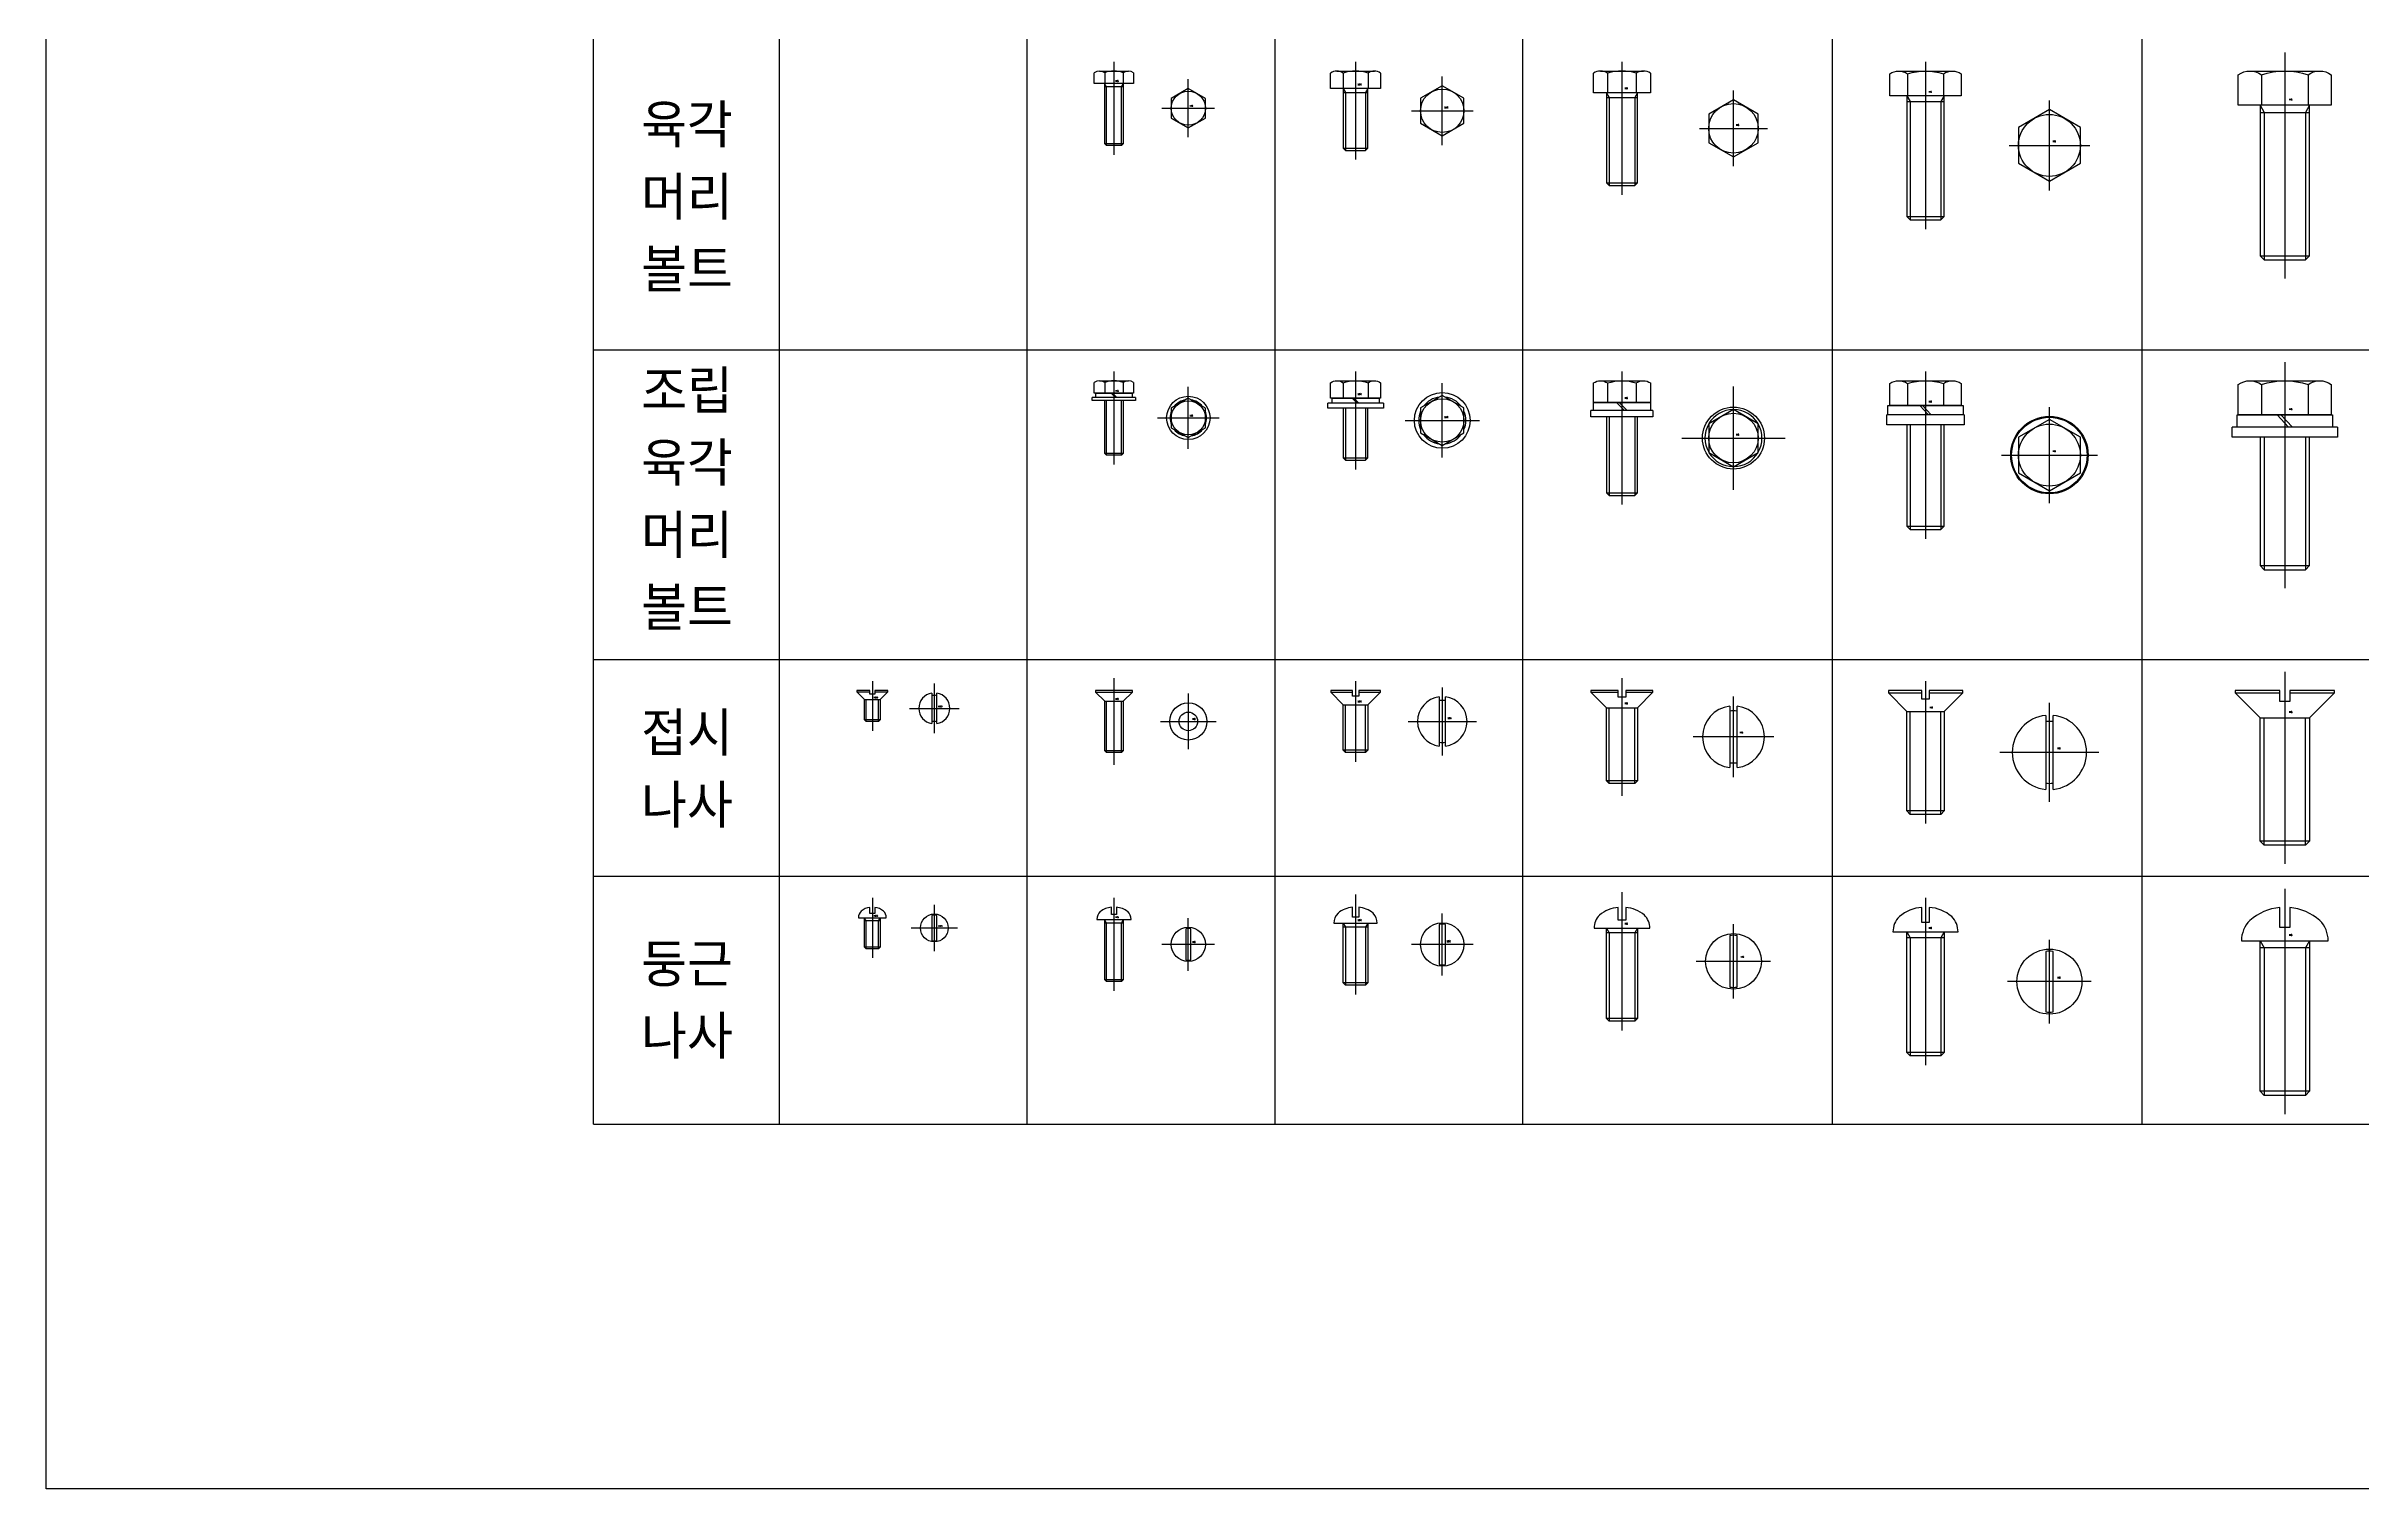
# Model space of a CAD drawing. Header units: millimetres. Extents: x 2498 to 3222, y 4861 to 5803.
# Drawn here: x 2498.1 to 2871.9, y 4861.5 to 5094.3 of the extents above; entities that cross this region are included whole.
import ezdxf

# ---------------------------------------------------------------- set-up
doc = ezdxf.new("R2010")
doc.units = ezdxf.units.MM
doc.linetypes.add('CENTER', pattern=[50.8, 31.75, -6.35, 6.35, -6.35])
doc.linetypes.add('HIDDEN', pattern=[9.525, 6.35, -3.175])
for name, color, linetype in [('0N', 7, 'Continuous'), ('1', 220, 'CENTER'), ('3', 223, 'HIDDEN')]:
    doc.layers.add(name, color=color, linetype=linetype)
doc.styles.get("Standard").update_dxf_attribs({"font": 'romans.shx', "bigfont": 'whgtxt.shx'})

msp = doc.modelspace()

# ---------------------------------------------------------------- linework, layer by layer
at = {"color": 8}
for p, q in [((2586.43952, 4920.33639), (2586.43952, 5497.83639)), ((2616.43952, 4920.33639), (2616.43952, 5497.83639)), ((2656.43952, 4920.33639), (2656.43952, 5497.83639)), ((2696.43952, 4920.33639), (2696.43952, 5497.83639)), ((2736.43952, 4920.33639), (2736.43952, 5497.83639)), ((2786.43952, 4920.33639), (2786.43952, 5497.83639)), ((2836.43952, 4920.33639), (2836.43952, 5497.83639)), ((2586.43952, 5045.33639), (3146.43952, 5045.33639)), ((2586.43952, 4995.33639), (3146.43952, 4995.33639)), ((2586.43952, 4960.33639), (3146.43952, 4960.33639)), ((2586.43952, 4920.33639), (3146.43952, 4920.33639))]:
    msp.add_line(p, q, dxfattribs=at)
for p, q in [((2667.26602, 5088.33639), (2667.26602, 5090.07839)), ((2673.61302, 5088.33639), (2667.26602, 5088.33639)), ((2668.10277, 5090.33639), (2672.77627, 5090.33639)), ((2668.93952, 5090.07839), (2668.93952, 5088.33639)), ((2668.93952, 5078.60702), (2668.93952, 5088.33639)), ((2671.93952, 5087.76763), (2668.93952, 5087.76763)), ((2671.93952, 5090.07839), (2671.93952, 5088.33639)), ((2671.93952, 5088.33639), (2671.93952, 5078.60702)), ((2673.61302, 5090.07839), (2673.61302, 5088.33639)), ((2682.43952, 5087.50989), (2679.68952, 5085.92589)), ((2685.18952, 5085.92589), (2682.43952, 5087.50989)), ((2705.39807, 5087.53639), (2705.39807, 5090.02378)), ((2713.48097, 5087.53639), (2705.39807, 5087.53639)), ((2706.40843, 5090.33639), (2712.47061, 5090.33639)), ((2707.4188, 5090.02378), (2707.4188, 5087.53639)), ((2707.43952, 5087.53639), (2707.43952, 5077.91528)), ((2707.43952, 5086.88014), (2711.43952, 5086.88014)), ((2711.43952, 5077.91528), (2711.43952, 5087.53639)), ((2711.46025, 5090.02378), (2711.46025, 5087.53639)), ((2713.48097, 5090.02378), (2713.48097, 5087.53639)), ((2747.82072, 5086.83639), (2747.82072, 5089.97912)), ((2748.97542, 5090.33639), (2755.90362, 5090.33639)), ((2750.13012, 5089.97912), (2750.13012, 5086.83639)), ((2754.74892, 5089.97912), (2754.74892, 5086.83639)), ((2757.05832, 5089.97912), (2757.05832, 5086.83639)), ((2797.1094, 5090.33639), (2805.76965, 5090.33639)), ((2798.55277, 5089.88981), (2798.55277, 5086.33639)), ((2804.32627, 5089.88981), (2804.32627, 5086.33639)), ((2853.81036, 5090.33639), (2865.06869, 5090.33639)), ((2855.68675, 5089.75583), (2855.68675, 5084.83639)), ((2863.1923, 5089.75583), (2863.1923, 5084.83639)), ((2679.68952, 5085.92589), (2679.68952, 5082.74689)), ((2685.18952, 5082.74689), (2685.18952, 5085.92589)), ((2757.05832, 5086.83639), (2747.82072, 5086.83639)), ((2749.93952, 5086.83639), (2749.93952, 5072.2694)), ((2749.93952, 5086.08639), (2754.93952, 5086.08639)), ((2754.93952, 5072.2694), (2754.93952, 5086.83639)), ((2798.43952, 5086.33639), (2798.43952, 5066.87766)), ((2798.43952, 5085.39889), (2804.43952, 5085.39889)), ((2804.43952, 5066.87766), (2804.43952, 5086.33639)), ((2855.43952, 5084.83639), (2855.43952, 5060.51297)), ((2855.43952, 5083.66451), (2863.43952, 5083.66451)), ((2863.43952, 5060.51297), (2863.43952, 5084.83639)), ((2679.68952, 5082.74689), (2682.43952, 5081.16289)), ((2682.43952, 5081.16289), (2685.18952, 5082.74689)), ((2669.21016, 5078.33639), (2668.93952, 5078.60702)), ((2671.93952, 5078.60702), (2668.93952, 5078.60702)), ((2671.66889, 5078.33639), (2669.21016, 5078.33639)), ((2671.93952, 5078.60702), (2671.66889, 5078.33639)), ((2707.43952, 5077.91528), (2707.81841, 5077.53639)), ((2707.43952, 5077.91528), (2711.43952, 5077.91528)), ((2707.81841, 5077.53639), (2711.06064, 5077.53639)), ((2711.06064, 5077.53639), (2711.43952, 5077.91528)), ((2749.93952, 5072.2694), (2750.37253, 5071.83639)), ((2749.93952, 5072.2694), (2754.93952, 5072.2694)), ((2754.50651, 5071.83639), (2754.93952, 5072.2694)), ((2750.37253, 5071.83639), (2754.50651, 5071.83639)), ((2798.43952, 5066.87766), (2798.98079, 5066.33639)), ((2798.43952, 5066.87766), (2804.43952, 5066.87766)), ((2798.98079, 5066.33639), (2803.89826, 5066.33639)), ((2803.89826, 5066.33639), (2804.43952, 5066.87766)), ((2855.43952, 5060.51297), (2856.1161, 5059.83639)), ((2855.43952, 5060.51297), (2863.43952, 5060.51297)), ((2856.1161, 5059.83639), (2862.76294, 5059.83639)), ((2862.76294, 5059.83639), (2863.43952, 5060.51297)), ((2667.26602, 5038.33639), (2667.26602, 5040.07839)), ((2673.61302, 5038.33639), (2667.26602, 5038.33639)), ((2667.48952, 5038.33639), (2673.38952, 5038.33639)), ((2667.48952, 5037.63639), (2667.48952, 5038.33639)), ((2668.10277, 5040.33639), (2672.77627, 5040.33639)), ((2668.93952, 5040.07839), (2668.93952, 5038.33639)), ((2670.67286, 5037.63639), (2669.97286, 5038.33639)), ((2670.90619, 5037.63639), (2670.20619, 5038.33639)), ((2671.93952, 5040.07839), (2671.93952, 5038.33639)), ((2673.38952, 5038.33639), (2673.38952, 5037.63639)), ((2673.61302, 5040.07839), (2673.61302, 5038.33639)), ((2706.40843, 5040.33639), (2712.47061, 5040.33639)), ((2707.4188, 5040.02378), (2707.4188, 5037.53639)), ((2711.46025, 5040.02378), (2711.46025, 5037.53639)), ((2748.97542, 5040.33639), (2755.90362, 5040.33639)), ((2750.13012, 5039.97912), (2750.13012, 5036.83639)), ((2754.74892, 5039.97912), (2754.74892, 5036.83639)), ((2797.1094, 5040.33639), (2805.76965, 5040.33639)), ((2798.55277, 5039.88981), (2798.55277, 5036.33639)), ((2804.32627, 5039.88981), (2804.32627, 5036.33639)), ((2853.81036, 5040.33639), (2865.06869, 5040.33639)), ((2855.68675, 5039.75583), (2855.68675, 5034.83639)), ((2863.1923, 5039.75583), (2863.1923, 5034.83639)), ((2673.93952, 5037.63639), (2666.93952, 5037.63639)), ((2666.93952, 5037.13639), (2666.93952, 5037.63639)), ((2673.93952, 5037.13639), (2666.93952, 5037.13639)), ((2673.38952, 5037.63639), (2667.48952, 5037.63639)), ((2668.93952, 5028.60702), (2668.93952, 5037.13639)), ((2671.93952, 5037.13639), (2671.93952, 5028.60702)), ((2673.93952, 5037.63639), (2673.93952, 5037.13639)), ((2682.43952, 5037.50989), (2679.68952, 5035.92589)), ((2679.68952, 5035.92589), (2679.68952, 5032.74689)), ((2685.18952, 5035.92589), (2682.43952, 5037.50989)), ((2685.18952, 5032.74689), (2685.18952, 5035.92589)), ((2704.93952, 5035.93639), (2704.93952, 5036.73639)), ((2713.93952, 5036.73639), (2704.93952, 5036.73639)), ((2713.93952, 5035.93639), (2704.93952, 5035.93639)), ((2705.63952, 5037.53639), (2713.23952, 5037.53639)), ((2705.63952, 5036.73639), (2705.63952, 5037.53639)), ((2713.23952, 5036.73639), (2705.63952, 5036.73639)), ((2707.43952, 5035.93639), (2707.43952, 5027.91528)), ((2709.70619, 5036.73639), (2708.90619, 5037.53639)), ((2709.97286, 5036.73639), (2709.17286, 5037.53639)), ((2711.43952, 5027.91528), (2711.43952, 5035.93639)), ((2713.23952, 5037.53639), (2713.23952, 5036.73639)), ((2713.93952, 5036.73639), (2713.93952, 5035.93639)), ((2747.43952, 5034.53639), (2747.43952, 5035.53639)), ((2757.43952, 5035.53639), (2747.43952, 5035.53639)), ((2747.83952, 5035.53639), (2747.83952, 5036.83639)), ((2747.83952, 5036.83639), (2757.03952, 5036.83639)), ((2757.03952, 5035.53639), (2747.83952, 5035.53639)), ((2752.87286, 5035.53639), (2751.57286, 5036.83639)), ((2753.30619, 5035.53639), (2752.00619, 5036.83639)), ((2757.03952, 5036.83639), (2757.03952, 5035.53639)), ((2757.43952, 5035.53639), (2757.43952, 5034.53639)), ((2807.68952, 5034.83639), (2795.18952, 5034.83639)), ((2795.18952, 5033.23639), (2795.18952, 5034.83639)), ((2795.33952, 5034.83639), (2795.33952, 5036.33639)), ((2795.33952, 5036.33639), (2807.53952, 5036.33639)), ((2807.53952, 5034.83639), (2795.33952, 5034.83639)), ((2801.90619, 5034.83639), (2800.50619, 5036.33639)), ((2802.37286, 5034.83639), (2800.97286, 5036.33639)), ((2807.53952, 5036.33639), (2807.53952, 5034.83639)), ((2807.68952, 5034.83639), (2807.68952, 5033.23639)), ((2851.73952, 5034.83639), (2867.13952, 5034.83639)), ((2851.73952, 5032.83639), (2851.73952, 5034.83639)), ((2860.06174, 5032.83639), (2858.19508, 5034.83639)), ((2860.68397, 5032.83639), (2858.8173, 5034.83639)), ((2867.13952, 5034.83639), (2867.13952, 5032.83639)), ((2679.68952, 5032.74689), (2682.43952, 5031.16289)), ((2682.43952, 5031.16289), (2685.18952, 5032.74689)), ((2757.43952, 5034.53639), (2747.43952, 5034.53639)), ((2749.93952, 5034.53639), (2749.93952, 5022.2694)), ((2754.93952, 5022.2694), (2754.93952, 5034.53639)), ((2807.68952, 5033.23639), (2795.18952, 5033.23639)), ((2798.43952, 5033.23639), (2798.43952, 5016.87766)), ((2804.43952, 5016.87766), (2804.43952, 5033.23639)), ((2867.93952, 5032.83639), (2850.93952, 5032.83639)), ((2850.93952, 5031.23639), (2850.93952, 5032.83639)), ((2867.93952, 5031.23639), (2850.93952, 5031.23639)), ((2867.13952, 5032.83639), (2851.73952, 5032.83639)), ((2855.43952, 5031.23639), (2855.43952, 5010.51297)), ((2863.43952, 5010.51297), (2863.43952, 5031.23639)), ((2867.93952, 5032.83639), (2867.93952, 5031.23639)), ((2669.21016, 5028.33639), (2668.93952, 5028.60702)), ((2671.93952, 5028.60702), (2668.93952, 5028.60702)), ((2671.66889, 5028.33639), (2669.21016, 5028.33639)), ((2671.93952, 5028.60702), (2671.66889, 5028.33639)), ((2707.43952, 5027.91528), (2707.81841, 5027.53639)), ((2707.43952, 5027.91528), (2711.43952, 5027.91528)), ((2707.81841, 5027.53639), (2711.06064, 5027.53639)), ((2711.06064, 5027.53639), (2711.43952, 5027.91528)), ((2749.93952, 5022.2694), (2754.93952, 5022.2694)), ((2749.93952, 5022.2694), (2750.37253, 5021.83639)), ((2750.37253, 5021.83639), (2754.50651, 5021.83639)), ((2754.50651, 5021.83639), (2754.93952, 5022.2694)), ((2798.43952, 5016.87766), (2798.98079, 5016.33639)), ((2798.43952, 5016.87766), (2804.43952, 5016.87766)), ((2798.98079, 5016.33639), (2803.89826, 5016.33639)), ((2803.89826, 5016.33639), (2804.43952, 5016.87766)), ((2855.43952, 5010.51297), (2856.1161, 5009.83639)), ((2855.43952, 5010.51297), (2863.43952, 5010.51297)), ((2856.1161, 5009.83639), (2862.76294, 5009.83639)), ((2862.76294, 5009.83639), (2863.43952, 5010.51297)), ((2628.93952, 4990.33639), (2628.93952, 4990.13639)), ((2631.03952, 4990.33639), (2628.93952, 4990.33639)), ((2628.93952, 4990.13639), (2630.18952, 4988.88639)), ((2628.93952, 4990.13639), (2631.03952, 4990.13639)), ((2631.03952, 4989.73639), (2631.03952, 4990.33639)), ((2631.83952, 4989.73639), (2631.03952, 4989.73639)), ((2631.83952, 4990.33639), (2631.83952, 4989.73639)), ((2633.93952, 4990.33639), (2631.83952, 4990.33639)), ((2631.83952, 4990.13639), (2633.93952, 4990.13639)), ((2632.68952, 4988.88639), (2633.93952, 4990.13639)), ((2633.93952, 4990.13639), (2633.93952, 4990.33639)), ((2641.03952, 4989.9187), (2641.03952, 4984.98312)), ((2641.83952, 4984.98312), (2641.83952, 4989.9187)), ((2667.43952, 4990.33639), (2667.43952, 4990.08639)), ((2670.03952, 4990.33639), (2667.43952, 4990.33639)), ((2667.43952, 4990.08639), (2668.93952, 4988.58639)), ((2667.43952, 4990.08639), (2670.03952, 4990.08639)), ((2673.43952, 4990.33639), (2670.03952, 4990.33639)), ((2670.03952, 4990.08639), (2673.43952, 4990.08639)), ((2671.93952, 4988.58639), (2673.43952, 4990.08639)), ((2673.43952, 4990.08639), (2673.43952, 4990.33639)), ((2708.93952, 4990.33639), (2705.43952, 4990.33639)), ((2705.43952, 4990.33639), (2705.43952, 4990.03639)), ((2705.43952, 4990.03639), (2708.93952, 4990.03639)), ((2705.43952, 4990.03639), (2707.43952, 4988.03639)), ((2708.93952, 4989.43639), (2708.93952, 4990.33639)), ((2709.93952, 4990.33639), (2709.93952, 4989.43639)), ((2713.43952, 4990.33639), (2709.93952, 4990.33639)), ((2709.93952, 4990.03639), (2713.43952, 4990.03639)), ((2711.43952, 4988.03639), (2713.43952, 4990.03639)), ((2713.43952, 4990.03639), (2713.43952, 4990.33639)), ((2747.43952, 4990.33639), (2747.43952, 4990.03639)), ((2751.83952, 4990.33639), (2747.43952, 4990.33639)), ((2747.43952, 4990.03639), (2749.93952, 4987.53639)), ((2747.43952, 4990.03639), (2751.83952, 4990.03639)), ((2751.83952, 4989.23639), (2751.83952, 4990.33639)), ((2753.03952, 4990.33639), (2753.03952, 4989.23639)), ((2757.43952, 4990.33639), (2753.03952, 4990.33639)), ((2753.03952, 4990.03639), (2757.43952, 4990.03639)), ((2754.93952, 4987.53639), (2757.43952, 4990.03639)), ((2757.43952, 4990.03639), (2757.43952, 4990.33639)), ((2795.43952, 4990.33639), (2795.43952, 4989.93639)), ((2800.83952, 4990.33639), (2795.43952, 4990.33639)), ((2795.43952, 4989.93639), (2798.43952, 4986.93639)), ((2795.43952, 4989.93639), (2800.83952, 4989.93639)), ((2800.83952, 4988.93639), (2800.83952, 4990.33639)), ((2802.03952, 4990.33639), (2802.03952, 4988.93639)), ((2807.43952, 4990.33639), (2802.03952, 4990.33639)), ((2802.03952, 4989.93639), (2807.43952, 4989.93639)), ((2804.43952, 4986.93639), (2807.43952, 4989.93639)), ((2807.43952, 4989.93639), (2807.43952, 4990.33639)), ((2851.43952, 4990.33639), (2851.43952, 4989.93639)), ((2858.63952, 4990.33639), (2851.43952, 4990.33639)), ((2851.43952, 4989.93639), (2855.43952, 4985.93639)), ((2851.43952, 4989.93639), (2858.63952, 4989.93639)), ((2858.63952, 4988.53639), (2858.63952, 4990.33639)), ((2860.23952, 4990.33639), (2860.23952, 4988.53639)), ((2867.43952, 4990.33639), (2860.23952, 4990.33639)), ((2860.23952, 4989.93639), (2867.43952, 4989.93639)), ((2863.43952, 4985.93639), (2867.43952, 4989.93639)), ((2867.43952, 4989.93639), (2867.43952, 4990.33639)), ((2630.18952, 4988.88639), (2632.68952, 4988.88639)), ((2630.18952, 4985.57996), (2630.18952, 4988.88639)), ((2632.68952, 4988.88639), (2632.68952, 4985.57996)), ((2668.93952, 4988.58639), (2671.93952, 4988.58639)), ((2668.93952, 4980.60702), (2668.93952, 4988.58639)), ((2671.93952, 4988.58639), (2671.93952, 4980.60702)), ((2707.43952, 4988.03639), (2711.43952, 4988.03639)), ((2707.43952, 4980.71528), (2707.43952, 4988.03639)), ((2709.93952, 4989.43639), (2708.93952, 4989.43639)), ((2711.43952, 4988.03639), (2711.43952, 4980.71528)), ((2722.93952, 4989.30502), (2722.93952, 4981.36776)), ((2723.93952, 4981.36776), (2723.93952, 4989.30502)), ((2749.93952, 4987.53639), (2754.93952, 4987.53639)), ((2749.93952, 4975.7694), (2749.93952, 4987.53639)), ((2753.03952, 4989.23639), (2751.83952, 4989.23639)), ((2754.93952, 4987.53639), (2754.93952, 4975.7694)), ((2769.83952, 4987.80026), (2769.83952, 4977.87252)), ((2771.03952, 4977.87252), (2771.03952, 4987.80026)), ((2798.43952, 4986.93639), (2804.43952, 4986.93639)), ((2798.43952, 4970.87766), (2798.43952, 4986.93639)), ((2802.03952, 4988.93639), (2800.83952, 4988.93639)), ((2804.43952, 4986.93639), (2804.43952, 4970.87766)), ((2820.83952, 4986.30631), (2820.83952, 4974.36646)), ((2822.03952, 4974.36646), (2822.03952, 4986.30631)), ((2860.23952, 4988.53639), (2858.63952, 4988.53639)), ((2630.43309, 4985.33639), (2630.18952, 4985.57996)), ((2632.68952, 4985.57996), (2630.18952, 4985.57996)), ((2632.44595, 4985.33639), (2630.43309, 4985.33639)), ((2632.68952, 4985.57996), (2632.44595, 4985.33639)), ((2855.43952, 4985.93639), (2863.43952, 4985.93639)), ((2855.43952, 4966.01297), (2855.43952, 4985.93639)), ((2863.43952, 4985.93639), (2863.43952, 4966.01297)), ((2669.21016, 4980.33639), (2668.93952, 4980.60702)), ((2671.93952, 4980.60702), (2668.93952, 4980.60702)), ((2671.66889, 4980.33639), (2669.21016, 4980.33639)), ((2671.93952, 4980.60702), (2671.66889, 4980.33639)), ((2707.81841, 4980.33639), (2707.43952, 4980.71528)), ((2711.43952, 4980.71528), (2707.43952, 4980.71528)), ((2711.06064, 4980.33639), (2707.81841, 4980.33639)), ((2711.43952, 4980.71528), (2711.06064, 4980.33639)), ((2750.37253, 4975.33639), (2749.93952, 4975.7694)), ((2754.93952, 4975.7694), (2749.93952, 4975.7694)), ((2754.50651, 4975.33639), (2750.37253, 4975.33639)), ((2754.93952, 4975.7694), (2754.50651, 4975.33639)), ((2798.98079, 4970.33639), (2798.43952, 4970.87766)), ((2804.43952, 4970.87766), (2798.43952, 4970.87766)), ((2803.89826, 4970.33639), (2798.98079, 4970.33639)), ((2804.43952, 4970.87766), (2803.89826, 4970.33639)), ((2863.43952, 4966.01297), (2855.43952, 4966.01297)), ((2856.1161, 4965.33639), (2855.43952, 4966.01297)), ((2862.76294, 4965.33639), (2856.1161, 4965.33639)), ((2863.43952, 4966.01297), (2862.76294, 4965.33639)), ((2629.18952, 4953.64813), (2633.68952, 4953.64813)), ((2630.18952, 4948.8917), (2630.18952, 4953.64813)), ((2632.68952, 4953.12625), (2630.18952, 4953.12625)), ((2631.03952, 4954.34813), (2631.03952, 4955.31834)), ((2631.83952, 4954.34813), (2631.03952, 4954.34813)), ((2631.83952, 4955.31834), (2631.83952, 4954.34813)), ((2632.68952, 4953.64813), (2632.68952, 4948.8917)), ((2641.03952, 4954.03002), (2641.03952, 4949.9545)), ((2641.83952, 4949.9545), (2641.83952, 4954.03002)), ((2667.68952, 4953.35796), (2673.18952, 4953.35796)), ((2668.93952, 4943.6286), (2668.93952, 4953.35796)), ((2671.93952, 4952.7892), (2668.93952, 4952.7892)), ((2670.03952, 4954.15796), (2670.03952, 4955.33363)), ((2670.83952, 4954.15796), (2670.03952, 4954.15796)), ((2670.83952, 4955.33363), (2670.83952, 4954.15796)), ((2671.93952, 4953.35796), (2671.93952, 4943.6286)), ((2705.93952, 4952.75509), (2712.93952, 4952.75509)), ((2707.43952, 4943.13398), (2707.43952, 4952.75509)), ((2708.93952, 4953.75509), (2708.93952, 4955.32522)), ((2709.93952, 4953.75509), (2708.93952, 4953.75509)), ((2709.93952, 4955.32522), (2709.93952, 4953.75509)), ((2711.43952, 4952.75509), (2711.43952, 4943.13398)), ((2722.93952, 4952.55683), (2722.93952, 4946.09125)), ((2723.93952, 4946.09125), (2723.93952, 4952.55683)), ((2751.83952, 4953.25306), (2751.83952, 4955.31962)), ((2753.03952, 4953.25306), (2751.83952, 4953.25306)), ((2753.03952, 4955.31962), (2753.03952, 4953.25306)), ((2800.83952, 4952.84859), (2800.83952, 4955.31996)), ((2802.03952, 4952.84859), (2800.83952, 4952.84859)), ((2802.03952, 4955.31996), (2802.03952, 4952.84859)), ((2858.63952, 4952.04101), (2858.63952, 4955.30283)), ((2860.23952, 4955.30283), (2860.23952, 4952.04101)), ((2630.43309, 4948.64813), (2630.18952, 4948.8917)), ((2632.68952, 4948.8917), (2630.18952, 4948.8917)), ((2632.44595, 4948.64813), (2630.43309, 4948.64813)), ((2632.68952, 4948.8917), (2632.44595, 4948.64813)), ((2682.03952, 4951.87822), (2682.03952, 4946.81614)), ((2682.83952, 4946.81614), (2682.83952, 4951.87822)), ((2711.43952, 4952.09884), (2707.43952, 4952.09884)), ((2747.93952, 4951.95306), (2756.93952, 4951.95306)), ((2749.93952, 4937.38607), (2749.93952, 4951.95306)), ((2754.93952, 4951.20306), (2749.93952, 4951.20306)), ((2754.93952, 4951.95306), (2754.93952, 4937.38607)), ((2769.83952, 4950.76241), (2769.83952, 4942.44108)), ((2771.03952, 4942.44108), (2771.03952, 4950.76241)), ((2796.18952, 4951.34859), (2806.68952, 4951.34859)), ((2798.43952, 4931.88986), (2798.43952, 4951.34859)), ((2804.43952, 4950.41109), (2798.43952, 4950.41109)), ((2804.43952, 4951.34859), (2804.43952, 4931.88986)), ((2852.43952, 4949.94101), (2866.43952, 4949.94101)), ((2855.43952, 4925.6176), (2855.43952, 4949.94101)), ((2863.43952, 4948.76914), (2855.43952, 4948.76914)), ((2860.23952, 4952.04101), (2858.63952, 4952.04101)), ((2863.43952, 4949.94101), (2863.43952, 4925.6176)), ((2820.83952, 4948.20252), (2820.83952, 4938.45152)), ((2822.03952, 4938.45152), (2822.03952, 4948.20252)), ((2671.93952, 4943.6286), (2668.93952, 4943.6286)), ((2669.21016, 4943.35796), (2668.93952, 4943.6286)), ((2671.66889, 4943.35796), (2669.21016, 4943.35796)), ((2671.93952, 4943.6286), (2671.66889, 4943.35796)), ((2711.43952, 4943.13398), (2707.43952, 4943.13398)), ((2707.81841, 4942.75509), (2707.43952, 4943.13398)), ((2711.06064, 4942.75509), (2707.81841, 4942.75509)), ((2711.43952, 4943.13398), (2711.06064, 4942.75509)), ((2754.93952, 4937.38607), (2749.93952, 4937.38607)), ((2750.37253, 4936.95306), (2749.93952, 4937.38607)), ((2754.93952, 4937.38607), (2754.50651, 4936.95306)), ((2754.50651, 4936.95306), (2750.37253, 4936.95306)), ((2798.98079, 4931.34859), (2798.43952, 4931.88986)), ((2804.43952, 4931.88986), (2798.43952, 4931.88986)), ((2803.89826, 4931.34859), (2798.98079, 4931.34859)), ((2804.43952, 4931.88986), (2803.89826, 4931.34859)), ((2863.43952, 4925.6176), (2855.43952, 4925.6176)), ((2856.1161, 4924.94101), (2855.43952, 4925.6176)), ((2862.76294, 4924.94101), (2856.1161, 4924.94101)), ((2863.43952, 4925.6176), (2862.76294, 4924.94101))]:
    msp.add_line(p, q)
msp.add_lwpolyline([(2498.09085, 5745.87219), (3221.84988, 5745.87219), (3221.84988, 4861.46197), (2498.09085, 4861.46197)], close=True)
for points in [[(2726.93952, 5081.91566), (2726.93952, 5085.95712), (2723.43952, 5087.97784), (2719.93952, 5085.95712), (2719.93952, 5081.91566), (2723.43952, 5079.89494), (2726.93952, 5081.91566)], [(2774.43952, 5078.77699), (2774.43952, 5083.39579), (2770.43952, 5085.70519), (2766.43952, 5083.39579), (2766.43952, 5078.77699), (2770.43952, 5076.46759), (2774.43952, 5078.77699)], [(2826.43952, 5075.44964), (2826.43952, 5081.22314), (2821.43952, 5084.10989), (2816.43952, 5081.22314), (2816.43952, 5075.44964), (2821.43952, 5072.56289), (2826.43952, 5075.44964)], [(2726.93952, 5031.91566), (2726.93952, 5035.95712), (2723.43952, 5037.97784), (2719.93952, 5035.95712), (2719.93952, 5031.91566), (2723.43952, 5029.89494), (2726.93952, 5031.91566)], [(2774.43952, 5028.77699), (2774.43952, 5033.39579), (2770.43952, 5035.70519), (2766.43952, 5033.39579), (2766.43952, 5028.77699), (2770.43952, 5026.46759), (2774.43952, 5028.77699)], [(2826.43952, 5025.44964), (2826.43952, 5031.22314), (2821.43952, 5034.10989), (2816.43952, 5031.22314), (2816.43952, 5025.44964), (2821.43952, 5022.56289), (2826.43952, 5025.44964)]]:
    msp.add_lwpolyline(points)
for points in [[(2795.66602, 5086.33639), (2795.66602, 5089.88981, -0.309401076), (2798.55277, 5089.88981, -0.154700538), (2804.32627, 5089.88981, -0.309401076), (2807.21302, 5089.88981), (2807.21302, 5086.33639), (2795.66602, 5086.33639)], [(2851.93397, 5084.83639), (2851.93397, 5089.75583, -0.309401076), (2855.68675, 5089.75583, -0.154700538), (2863.1923, 5089.75583, -0.309401076), (2866.94508, 5089.75583), (2866.94508, 5084.83639), (2851.93397, 5084.83639)], [(2705.39807, 5037.53639), (2705.39807, 5040.02378, -0.309401076), (2707.4188, 5040.02378, -0.154700538), (2711.46025, 5040.02378, -0.309401076), (2713.48097, 5040.02378), (2713.48097, 5037.53639), (2705.39807, 5037.53639)], [(2747.82072, 5036.83639), (2747.82072, 5039.97912, -0.309401076), (2750.13012, 5039.97912, -0.154700538), (2754.74892, 5039.97912, -0.309401076), (2757.05832, 5039.97912), (2757.05832, 5036.83639), (2747.82072, 5036.83639)], [(2795.66602, 5036.33639), (2795.66602, 5039.88981, -0.309401076), (2798.55277, 5039.88981, -0.154700538), (2804.32627, 5039.88981, -0.309401076), (2807.21302, 5039.88981), (2807.21302, 5036.33639), (2795.66602, 5036.33639)], [(2851.93397, 5034.83639), (2851.93397, 5039.75583, -0.309401076), (2855.68675, 5039.75583, -0.154700538), (2863.1923, 5039.75583, -0.309401076), (2866.94508, 5039.75583), (2866.94508, 5034.83639), (2851.93397, 5034.83639)]]:
    msp.add_lwpolyline(points, format="xyb")
for centre, radius in [((2682.43952, 5084.33639), 2.75), ((2723.43952, 5083.93639), 3.5), ((2770.43952, 5081.08639), 4), ((2821.43952, 5078.33639), 5), ((2723.43952, 5033.93639), 4.5), ((2682.43952, 5034.33639), 3.5), ((2682.43952, 5034.33639), 2.75), ((2723.43952, 5033.93639), 3.5), ((2770.43952, 5031.08639), 5), ((2770.43952, 5031.08639), 4), ((2821.43952, 5028.33639), 6.25), ((2821.43952, 5028.33639), 6.1), ((2821.43952, 5028.33639), 5), ((2641.43952, 4951.99226), 2.25), ((2723.43952, 4949.32404), 3.5), ((2682.43952, 4949.34718), 2.75), ((2770.43952, 4946.60175), 4.5), ((2821.43952, 4943.32702), 5.25)]:
    msp.add_circle(centre, radius)
for centre, radius, start, end in [((2668.10277, 5088.85051), 1.48588, 55.7271905, 124.2728095), ((2670.43952, 5085.83575), 4.5, 70.5287794, 109.4712206), ((2672.77627, 5088.85051), 1.48588, 55.7271905, 124.2728095), ((2706.40843, 5088.54731), 1.78908, 55.6157526, 124.3842474), ((2709.43952, 5083.649), 6.68739, 72.4120463, 107.5879537), ((2712.47061, 5088.54731), 1.78908, 55.6157526, 124.3842474), ((2748.97542, 5088.29173), 2.04466, 55.6157526, 124.3842474), ((2752.43952, 5082.69366), 7.64273, 72.4120463, 107.5879537), ((2755.90362, 5088.29173), 2.04466, 55.6157526, 124.3842474), ((2668.10277, 5038.85051), 1.48588, 55.7271905, 124.2728095), ((2670.43952, 5035.83575), 4.5, 70.5287794, 109.4712206), ((2672.77627, 5038.85051), 1.48588, 55.7271905, 124.2728095), ((2682.43952, 5034.33639), 2.95, 158.7809302, 201.2190698), ((2682.43952, 5034.33639), 2.95, 98.7195487, 141.1643364), ((2682.43952, 5034.33639), 2.95, 38.8356636, 81.2804513), ((2682.43952, 5034.33639), 2.95, 338.7809302, 21.2190698), ((2723.43952, 5033.93639), 3.8, 157.0804578, 202.9195422), ((2723.43952, 5033.93639), 3.8, 97.0804578, 142.9195422), ((2723.43952, 5033.93639), 3.8, 37.0804578, 82.9195422), ((2723.43952, 5033.93639), 3.8, 337.0804578, 22.9195422), ((2770.43952, 5031.08639), 4.6, 90.4081542, 149.5918458), ((2770.43952, 5031.08639), 4.6, 30.4081542, 89.5918458), ((2682.43952, 5034.33639), 2.95, 218.8356636, 261.2804513), ((2682.43952, 5034.33639), 2.95, 278.7195487, 321.1643364), ((2723.43952, 5033.93639), 3.8, 217.0804578, 262.9195422), ((2723.43952, 5033.93639), 3.8, 277.0804578, 322.9195422), ((2770.43952, 5031.08639), 4.6, 150.4081542, 209.5918458), ((2770.43952, 5031.08639), 4.6, 330.4081542, 29.5918458), ((2770.43952, 5031.08639), 4.6, 210.4081542, 269.5918458), ((2770.43952, 5031.08639), 4.6, 270.4081542, 329.5918458), ((2641.43952, 4987.45091), 2.5, 99.2068962, 260.7931038), ((2641.43952, 4987.45091), 2.5, 279.2068962, 80.7931038), ((2641.43952, 4987.45091), 2.1, 79.0194246, 100.9805754), ((2723.43952, 4985.33639), 4, 97.1807558, 262.8192442), ((2723.43952, 4985.33639), 3.4, 81.5434807, 98.4565193), ((2723.43952, 4985.33639), 4, 277.1807558, 82.8192442), ((2770.43952, 4982.83639), 5, 96.8921026, 263.1078974), ((2770.43952, 4982.83639), 4.2, 81.7867893, 98.2132107), ((2770.43952, 4982.83639), 5, 276.8921026, 83.1078974), ((2821.43952, 4980.33639), 6, 95.7391705, 264.2608295), ((2821.43952, 4980.33639), 6, 275.7391705, 84.2608295), ((2641.43952, 4987.45091), 2.1, 259.0194246, 280.9805754), ((2821.43952, 4980.33639), 5, 83.1078974, 96.8921026), ((2723.43952, 4985.33639), 3.4, 261.5434807, 278.4565193), ((2770.43952, 4982.83639), 4.2, 261.7867893, 278.2132107), ((2821.43952, 4980.33639), 5, 263.1078974, 276.8921026), ((2630.68952, 4953.64811), 1.5, 134.9994505, 179.9992229), ((2631.3609, 4952.63753), 2.7, 96.8361032, 129.9032088), ((2631.51814, 4952.63753), 2.7, 50.0967912, 83.1638968), ((2632.18952, 4953.64811), 1.5, 0.0007771, 45.0005495), ((2641.43952, 4951.99226), 2.07665, 78.8943971, 101.1056029), ((2669.48952, 4953.35794), 1.8, 134.9994505, 179.9992229), ((2670.26223, 4952.04116), 3.3, 93.869723, 128.3048637), ((2670.61681, 4952.04116), 3.3, 51.6951363, 86.130277), ((2671.38952, 4953.35794), 1.8, 0.0007771, 45.0005495), ((2708.23952, 4952.75506), 2.3, 134.9994505, 179.9992229), ((2709.28315, 4951.1393), 4.2, 94.6929665, 129.4722376), ((2709.59589, 4951.1393), 4.2, 50.5277624, 85.3070335), ((2710.63952, 4952.75506), 2.3, 0.0007771, 45.0005495), ((2723.43952, 4949.32404), 3.27123, 81.2080126, 98.7919874), ((2750.93952, 4951.95302), 3, 134.9994505, 179.9992229), ((2752.29016, 4949.93846), 5.4, 94.7869357, 130.0121938), ((2752.58889, 4949.93846), 5.4, 49.9878062, 85.2130643), ((2753.93952, 4951.95302), 3, 0.0007771, 45.0005495), ((2799.68952, 4951.34855), 3.5, 134.9994505, 179.9992229), ((2801.31181, 4949.03768), 6.3, 94.2992568, 130.5671513), ((2801.56724, 4949.03768), 6.3, 49.4328487, 85.7007432), ((2803.18952, 4951.34855), 3.5, 0.0007771, 45.0005495), ((2857.03952, 4949.94095), 4.6, 134.9994505, 179.9992229), ((2859.39116, 4946.93653), 8.4, 95.1337129, 131.8496312), ((2859.48789, 4946.93653), 8.4, 48.1503688, 84.8662871), ((2861.83952, 4949.94095), 4.6, 0.0007771, 45.0005495), ((2641.43952, 4951.99226), 2.07665, 258.8943971, 281.1056029), ((2682.43952, 4949.34718), 2.56245, 81.0193721, 98.9806279), ((2770.43952, 4946.60175), 4.2037, 81.7940705, 98.2059295), ((2682.43952, 4949.34718), 2.56245, 261.0193721, 278.9806279), ((2723.43952, 4949.32404), 3.27123, 261.2080126, 278.7919874), ((2821.43952, 4943.32702), 4.91228, 82.9842065, 97.0157935), ((2770.43952, 4946.60175), 4.2037, 261.7940705, 278.2059295), ((2821.43952, 4943.32702), 4.91228, 262.9842065, 277.0157935)]:
    msp.add_arc(centre, radius, start, end)
at = {"layer": '0N'}
for radius in [3, 1.5]:
    msp.add_circle((2682.43952, 4985.33639), radius, dxfattribs=at)
at = {"layer": '1', "ltscale": 3}
for p, q in [((2670.43952, 5091.83639), (2670.43952, 5076.83639)), ((2709.43952, 5091.83639), (2709.43952, 5076.03639)), ((2682.43952, 5079.66289), (2682.43952, 5089.00989)), ((2723.43952, 5078.39494), (2723.43952, 5089.47784)), ((2678.18952, 5084.33639), (2686.68952, 5084.33639)), ((2718.43952, 5083.93639), (2728.43952, 5083.93639)), ((2670.43952, 5041.83639), (2670.43952, 5026.83639)), ((2682.43952, 5029.33639), (2682.43952, 5039.33639)), ((2677.43952, 5034.33639), (2687.43952, 5034.33639)), ((2631.43952, 4991.83639), (2631.43952, 4983.83639)), ((2641.43952, 4991.45091), (2641.43952, 4983.45091)), ((2670.43952, 4992.33639), (2670.43952, 4978.33639)), ((2682.43952, 4989.83639), (2682.43952, 4980.83639)), ((2637.43952, 4987.45091), (2645.43952, 4987.45091)), ((2677.93952, 4985.33639), (2686.93952, 4985.33639)), ((2631.43952, 4956.83639), (2631.43952, 4947.14813)), ((2670.43952, 4956.83639), (2670.43952, 4941.85796)), ((2709.43952, 4957.39299), (2709.43952, 4941.25509)), ((2641.43952, 4955.74226), (2641.43952, 4948.24226)), ((2682.43952, 4945.09718), (2682.43952, 4953.59718)), ((2723.43952, 4944.32404), (2723.43952, 4954.32404)), ((2637.68952, 4951.99226), (2645.18952, 4951.99226)), ((2686.68952, 4949.34718), (2678.18952, 4949.34718)), ((2728.43952, 4949.32404), (2718.43952, 4949.32404))]:
    msp.add_line(p, q, dxfattribs=at)
at = {"layer": '1', "ltscale": 5}
for p, q in [((2752.43952, 5091.83639), (2752.43952, 5070.33639)), ((2770.43952, 5074.96759), (2770.43952, 5087.20519)), ((2764.93952, 5081.08639), (2775.93952, 5081.08639)), ((2752.43952, 5041.83639), (2752.43952, 5020.33639)), ((2770.43952, 5022.75306), (2770.43952, 5039.41972)), ((2762.10619, 5031.08639), (2778.77286, 5031.08639)), ((2752.43952, 4992.33639), (2752.43952, 4973.33639)), ((2770.43952, 4976.33639), (2770.43952, 4989.33639)), ((2821.43952, 4972.33639), (2821.43952, 4988.33639)), ((2776.93952, 4982.83639), (2763.93952, 4982.83639)), ((2829.43952, 4980.33639), (2813.43952, 4980.33639)), ((2752.43952, 4957.75043), (2752.43952, 4935.45306)), ((2770.43952, 4940.60175), (2770.43952, 4952.60175)), ((2776.43952, 4946.60175), (2764.43952, 4946.60175))]:
    msp.add_line(p, q, dxfattribs=at)
at = {"layer": '1', "ltscale": 4}
for p, q in [((2801.43952, 5091.83639), (2801.43952, 5064.83639)), ((2821.43952, 5071.06289), (2821.43952, 5085.60989)), ((2814.93952, 5078.33639), (2827.93952, 5078.33639)), ((2709.43952, 5041.83639), (2709.43952, 5026.03639)), ((2723.43952, 5027.93639), (2723.43952, 5039.93639)), ((2801.43952, 5041.83639), (2801.43952, 5014.83639)), ((2821.43952, 5020.58639), (2821.43952, 5036.08639)), ((2717.43952, 5033.93639), (2729.43952, 5033.93639)), ((2813.68952, 5028.33639), (2829.18952, 5028.33639)), ((2709.43952, 4991.83639), (2709.43952, 4978.83639)), ((2723.43952, 4990.83639), (2723.43952, 4979.83639)), ((2801.43952, 4991.83639), (2801.43952, 4968.83639)), ((2717.93952, 4985.33639), (2728.93952, 4985.33639)), ((2801.43952, 4956.83639), (2801.43952, 4929.84859)), ((2821.43952, 4936.57702), (2821.43952, 4950.07702)), ((2828.18952, 4943.32702), (2814.68952, 4943.32702))]:
    msp.add_line(p, q, dxfattribs=at)
at = {"layer": '1', "ltscale": 6}
for p, q in [((2859.43952, 5093.33639), (2859.43952, 5056.83639)), ((2859.43952, 5043.33639), (2859.43952, 5006.83639)), ((2859.43952, 4993.33639), (2859.43952, 4962.33639)), ((2859.43952, 4958.33639), (2859.43952, 4921.94101))]:
    msp.add_line(p, q, dxfattribs=at)
at = {"layer": '1', "linetype": 'ByBlock'}
for p, q in [((2669.21016, 5087.76763), (2668.93952, 5088.23639)), ((2669.21016, 5078.33639), (2669.21016, 5087.76763)), ((2671.66889, 5087.76763), (2671.93952, 5088.23639)), ((2671.66889, 5078.33639), (2671.66889, 5087.76763)), ((2707.43952, 5087.53639), (2707.81841, 5086.88014)), ((2707.81841, 5086.88014), (2707.81841, 5077.53639)), ((2711.43952, 5087.53639), (2711.06064, 5086.88014)), ((2711.06064, 5086.88014), (2711.06064, 5077.53639)), ((2749.93952, 5086.83639), (2750.37253, 5086.08639)), ((2750.37253, 5086.08639), (2750.37253, 5071.83639)), ((2754.93952, 5086.83639), (2754.50651, 5086.08639)), ((2754.50651, 5086.08639), (2754.50651, 5071.83639)), ((2798.43952, 5086.33639), (2798.98079, 5085.39889)), ((2798.98079, 5085.39889), (2798.98079, 5066.33639)), ((2804.43952, 5086.33639), (2803.89826, 5085.39889)), ((2803.89826, 5085.39889), (2803.89826, 5066.33639)), ((2855.43952, 5084.83639), (2856.1161, 5083.66451)), ((2856.1161, 5083.66451), (2856.1161, 5059.83639)), ((2863.43952, 5084.83639), (2862.76294, 5083.66451)), ((2862.76294, 5083.66451), (2862.76294, 5059.83639)), ((2669.21016, 5028.33639), (2669.21016, 5037.13639)), ((2671.66889, 5028.33639), (2671.66889, 5037.13639)), ((2707.81841, 5035.93639), (2707.81841, 5027.53639)), ((2711.06064, 5035.93639), (2711.06064, 5027.53639)), ((2750.37253, 5034.53639), (2750.37253, 5021.83639)), ((2754.50651, 5034.53639), (2754.50651, 5021.83639)), ((2798.98079, 5033.23639), (2798.98079, 5016.33639)), ((2803.89826, 5033.23639), (2803.89826, 5016.33639)), ((2856.1161, 5031.23639), (2856.1161, 5009.83639)), ((2862.76294, 5031.23639), (2862.76294, 5009.83639)), ((2630.43309, 4985.33639), (2630.43309, 4988.88639)), ((2632.44595, 4985.33639), (2632.44595, 4988.88639)), ((2669.21016, 4980.33639), (2669.21016, 4988.58639)), ((2671.66889, 4980.33639), (2671.66889, 4988.58639)), ((2707.81841, 4980.33639), (2707.81841, 4988.03639)), ((2711.06064, 4980.33639), (2711.06064, 4988.03639)), ((2750.37253, 4975.33639), (2750.37253, 4987.53639)), ((2754.50651, 4975.33639), (2754.50651, 4987.53639)), ((2798.98079, 4970.33639), (2798.98079, 4986.93639)), ((2803.89826, 4970.33639), (2803.89826, 4986.93639)), ((2856.1161, 4965.33639), (2856.1161, 4985.93639)), ((2862.76294, 4965.33639), (2862.76294, 4985.93639)), ((2630.43309, 4948.64813), (2630.43309, 4953.12625)), ((2632.44595, 4948.64813), (2632.44595, 4953.12625)), ((2669.21016, 4952.7892), (2668.93952, 4953.25796)), ((2669.21016, 4943.35796), (2669.21016, 4952.7892)), ((2671.66889, 4952.7892), (2671.93952, 4953.25796)), ((2671.66889, 4943.35796), (2671.66889, 4952.7892)), ((2707.43952, 4952.75509), (2707.81841, 4952.09884)), ((2711.43952, 4952.75509), (2711.06064, 4952.09884)), ((2707.81841, 4952.09884), (2707.81841, 4942.75509)), ((2711.06064, 4952.09884), (2711.06064, 4942.75509)), ((2749.93952, 4951.95306), (2750.37253, 4951.20306)), ((2750.37253, 4951.20306), (2750.37253, 4936.95306)), ((2754.93952, 4951.95306), (2754.50651, 4951.20306)), ((2754.50651, 4951.20306), (2754.50651, 4936.95306)), ((2798.43952, 4951.34859), (2798.98079, 4950.41109)), ((2798.98079, 4950.41109), (2798.98079, 4931.34859)), ((2804.43952, 4951.34859), (2803.89826, 4950.41109)), ((2803.89826, 4950.41109), (2803.89826, 4931.34859)), ((2855.43952, 4949.94101), (2856.1161, 4948.76914)), ((2856.1161, 4948.76914), (2856.1161, 4924.94101)), ((2863.43952, 4949.94101), (2862.76294, 4948.76914)), ((2862.76294, 4948.76914), (2862.76294, 4924.94101))]:
    msp.add_line(p, q, dxfattribs=at)
at = {"layer": '1'}
for p, q in [((2630.43309, 4953.12625), (2630.18952, 4953.54813)), ((2632.44595, 4953.12625), (2632.68952, 4953.54813))]:
    msp.add_line(p, q, dxfattribs=at)

# ---------------------------------------------------------------- texts
at = {"layer": '3'}
for s, height, p in [('M3', 0.25, (2670.71171, 5088.59423)), ('M4', 0.333333, (2709.80244, 5088.01351)), ('M5', 0.25, (2752.89317, 5087.43279)), ('M6', 0.25, (2801.9839, 5086.85335)), ('M3', 0.25, (2682.71171, 5084.59423)), ('M4', 0.333333, (2723.80244, 5084.28017)), ('M8', 0.25, (2860.16536, 5085.62396)), ('M5', 0.25, (2770.89317, 5081.51612)), ('M6', 0.25, (2821.9839, 5078.85207)), ('M3', 0.25, (2670.71171, 5038.59423)), ('M4', 0.333333, (2709.80244, 5038.01351)), ('M3', 0.25, (2682.71171, 5034.59423)), ('M4', 0.333333, (2723.80244, 5034.28017)), ('M5', 0.25, (2752.89317, 5037.43279)), ('M6', 0.25, (2801.9839, 5036.85335)), ('M8', 0.25, (2860.16536, 5035.62396)), ('M5', 0.25, (2770.89317, 5031.51612)), ('M6', 0.25, (2821.9839, 5028.85207)), ('M2.5', 0.208333, (2631.66635, 4989.10126)), ('M2.5', 0.208333, (2642.06635, 4987.66577)), ('M3', 0.25, (2670.71171, 4988.84423)), ('M4', 0.333333, (2709.80244, 4988.38017)), ('M4', 0.333333, (2724.30244, 4985.68017)), ('M5', 0.25, (2752.89317, 4988.13279)), ('M6', 0.25, (2802.1328, 4987.45207)), ('M8', 0.25, (2860.16536, 4986.72396)), ('M3', 0.25, (2683.11171, 4985.59423)), ('M5', 0.25, (2771.49317, 4983.43279)), ('M6', 0.25, (2822.7328, 4980.85207)), ('M2.5', 0.208333, (2631.66635, 4953.863)), ('M2.5', 0.208333, (2642.06635, 4952.20713)), ('M3', 0.25, (2670.71171, 4953.6158)), ('M4', 0.333333, (2709.80244, 4953.09887)), ('M5', 0.25, (2752.89317, 4952.54945)), ('M3', 0.25, (2683.11171, 4949.60502)), ('M4', 0.333333, (2724.15739, 4949.66782)), ('M6', 0.25, (2801.9839, 4951.86427)), ('M8', 0.25, (2860.16536, 4950.72858)), ('M5', 0.25, (2771.65666, 4947.19814)), ('M6', 0.25, (2822.7328, 4943.8427))]:
    msp.add_text(s, height=height, dxfattribs=at).set_placement(p)
at = {"layer": '3', "color": 7}
for s, p in [('육각', (2594.11055, 5078.00285)), ('머리', (2594.11055, 5066.33619)), ('볼트', (2594.11055, 5054.66952)), ('조립', (2594.11055, 5035.06649)), ('육각', (2594.11055, 5023.39983)), ('머리', (2594.11055, 5011.73316)), ('볼트', (2594.11055, 5000.06649)), ('접시', (2594.11055, 4979.81579)), ('나사', (2594.11055, 4968.14912)), ('둥근', (2594.11055, 4942.51436)), ('나사', (2594.11055, 4930.84769))]:
    msp.add_text(s, height=7, dxfattribs=at).set_placement(p)

doc.saveas('drawing.dxf')
